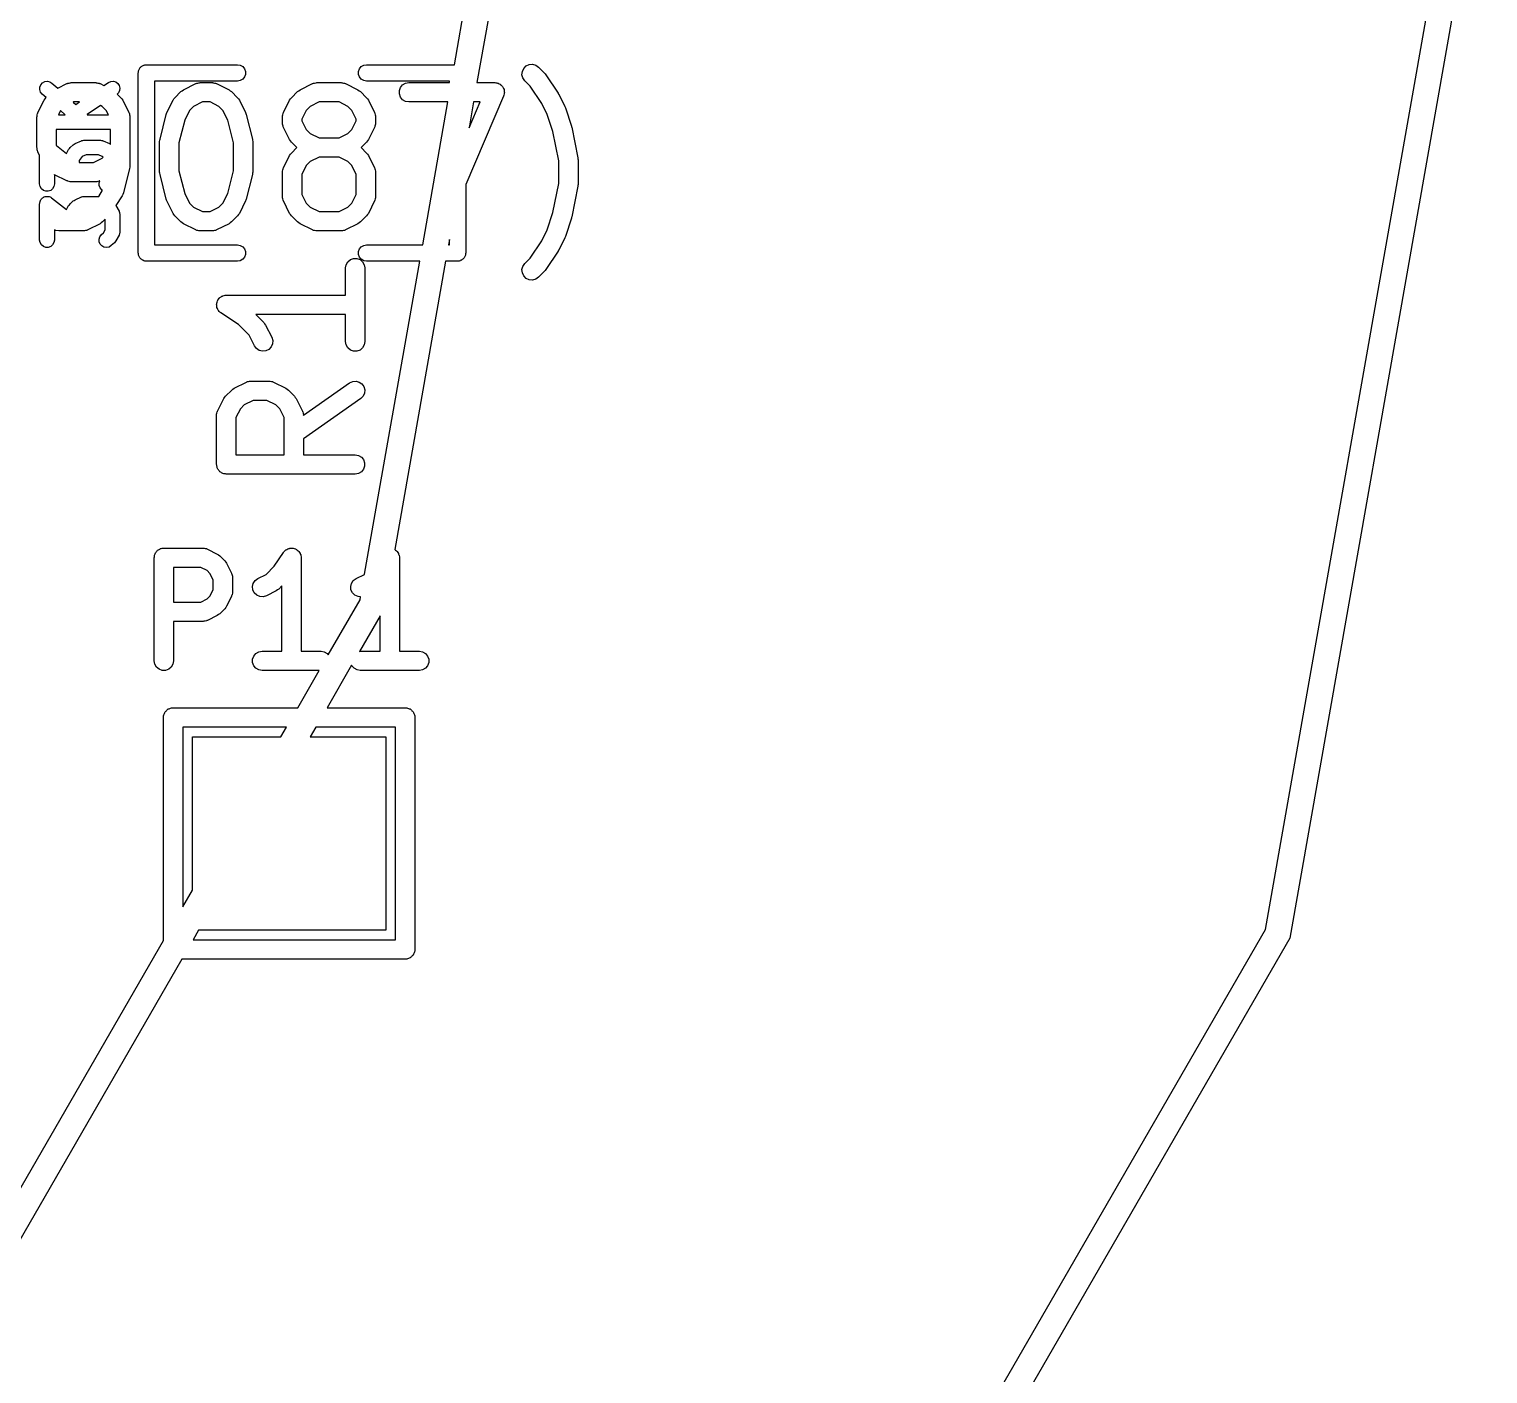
# Model space of a CAD drawing. Extents: x 173.7 to 229.3, y -126 to -74.1.
# Drawn here: x 214.98 to 226.3, y -112.39 to -101.96 of the extents above; entities that cross this region are included whole.
import ezdxf

# ---------------------------------------------------------------- set-up
doc = ezdxf.new("R2010")
doc.units = 0
doc.header["$MEASUREMENT"] = 0
doc.layers.add('BLACK', color=7, linetype='CONTINUOUS')

msp = doc.modelspace()

# ---------------------------------------------------------------- linework, layer by layer
at = {"layer": 'Black'}
for p, q in [((224.573, -108.944), (226.097, -100.3)), ((226.297, -100.3), (224.761, -109.012)), ((218.282, -102.238), (218.503, -100.986)), ((218.709, -100.949), (218.457, -102.377)), ((215.839, -102.27), (215.842, -102.265)), ((215.842, -102.265), (215.845, -102.261)), ((215.845, -102.261), (215.849, -102.257)), ((215.849, -102.257), (215.853, -102.253)), ((215.853, -102.253), (215.857, -102.25)), ((215.857, -102.25), (215.862, -102.247)), ((215.862, -102.247), (215.867, -102.245)), ((215.867, -102.245), (215.872, -102.242)), ((215.872, -102.242), (215.877, -102.241)), ((215.877, -102.241), (215.882, -102.239)), ((215.882, -102.239), (215.888, -102.239)), ((215.888, -102.239), (215.893, -102.238)), ((215.893, -102.238), (216.6, -102.238)), ((216.6, -102.238), (216.621, -102.242)), ((216.621, -102.242), (216.64, -102.253)), ((216.64, -102.253), (216.655, -102.27)), ((217.545, -102.27), (217.56, -102.253)), ((217.56, -102.253), (217.579, -102.242)), ((217.579, -102.242), (217.6, -102.238)), ((217.6, -102.238), (218.282, -102.238)), ((218.809, -102.29), (218.82, -102.267)), ((218.82, -102.267), (218.838, -102.248)), ((218.838, -102.248), (218.862, -102.237)), ((218.862, -102.237), (218.887, -102.235)), ((218.887, -102.235), (218.913, -102.242)), ((218.913, -102.242), (218.934, -102.256)), ((218.934, -102.256), (218.982, -102.304)), ((215.074, -102.393), (215.087, -102.378)), ((215.087, -102.378), (215.105, -102.369)), ((215.105, -102.369), (215.125, -102.366)), ((215.125, -102.366), (215.144, -102.37)), ((215.144, -102.37), (215.161, -102.381)), ((215.161, -102.381), (215.205, -102.421)), ((215.28, -102.384), (215.284, -102.382)), ((215.284, -102.382), (215.293, -102.38)), ((215.293, -102.38), (215.301, -102.378)), ((215.301, -102.378), (215.305, -102.378)), ((215.305, -102.378), (215.31, -102.377)), ((215.31, -102.377), (215.5, -102.377)), ((215.5, -102.377), (215.504, -102.378)), ((215.504, -102.378), (215.509, -102.378)), ((215.509, -102.378), (215.517, -102.38)), ((215.517, -102.38), (215.526, -102.382)), ((215.526, -102.382), (215.529, -102.384)), ((215.563, -102.4), (215.599, -102.376)), ((215.599, -102.376), (215.617, -102.368)), ((215.617, -102.368), (215.637, -102.366)), ((215.637, -102.366), (215.656, -102.372)), ((215.656, -102.372), (215.672, -102.383)), ((215.83, -102.301), (215.831, -102.296)), ((215.83, -103.698), (215.83, -102.301)), ((215.831, -102.29), (215.833, -102.285)), ((215.831, -102.296), (215.831, -102.29)), ((215.833, -102.285), (215.834, -102.28)), ((215.834, -102.28), (215.837, -102.275)), ((215.837, -102.275), (215.839, -102.27)), ((216.6, -102.365), (215.957, -102.365)), ((215.957, -102.365), (215.957, -103.635)), ((216.28, -102.384), (216.284, -102.382)), ((216.284, -102.382), (216.293, -102.38)), ((216.293, -102.38), (216.301, -102.378)), ((216.301, -102.378), (216.305, -102.378)), ((216.305, -102.378), (216.31, -102.377)), ((216.31, -102.377), (216.405, -102.377)), ((216.405, -102.377), (216.409, -102.378)), ((216.409, -102.378), (216.413, -102.378)), ((216.413, -102.378), (216.422, -102.38)), ((216.422, -102.38), (216.43, -102.382)), ((216.43, -102.382), (216.434, -102.384)), ((216.621, -102.361), (216.6, -102.365)), ((216.64, -102.35), (216.621, -102.361)), ((216.655, -102.333), (216.64, -102.35)), ((216.655, -102.27), (216.662, -102.29)), ((216.662, -102.313), (216.655, -102.333)), ((216.662, -102.29), (216.662, -102.313)), ((217.185, -102.384), (217.189, -102.382)), ((217.189, -102.382), (217.197, -102.38)), ((217.197, -102.38), (217.206, -102.378)), ((217.206, -102.378), (217.21, -102.378)), ((217.21, -102.378), (217.214, -102.377)), ((217.214, -102.377), (217.405, -102.377)), ((217.405, -102.377), (217.409, -102.378)), ((217.409, -102.378), (217.413, -102.378)), ((217.413, -102.378), (217.422, -102.38)), ((217.422, -102.38), (217.43, -102.382)), ((217.43, -102.382), (217.434, -102.384)), ((217.538, -102.29), (217.545, -102.27)), ((217.538, -102.313), (217.538, -102.29)), ((217.545, -102.333), (217.538, -102.313)), ((217.56, -102.35), (217.545, -102.333)), ((217.579, -102.361), (217.56, -102.35)), ((217.6, -102.365), (217.579, -102.361)), ((218.243, -102.365), (217.6, -102.365)), ((217.88, -102.395), (217.903, -102.382)), ((217.903, -102.382), (217.929, -102.377)), ((217.929, -102.377), (218.243, -102.377)), ((218.243, -102.377), (218.243, -102.365)), ((218.457, -102.377), (218.595, -102.377)), ((218.595, -102.377), (218.604, -102.379)), ((218.604, -102.379), (218.612, -102.379)), ((218.612, -102.379), (218.616, -102.381)), ((218.616, -102.381), (218.621, -102.382)), ((218.621, -102.382), (218.628, -102.386)), ((218.806, -102.316), (218.809, -102.29)), ((218.813, -102.341), (218.806, -102.316)), ((218.828, -102.363), (218.813, -102.341)), ((218.87, -102.405), (218.828, -102.363)), ((218.982, -102.304), (218.986, -102.31)), ((218.986, -102.31), (218.991, -102.316)), ((218.991, -102.316), (219.086, -102.458)), ((215.066, -102.431), (215.067, -102.411)), ((215.072, -102.45), (215.066, -102.431)), ((215.067, -102.411), (215.074, -102.393)), ((215.084, -102.466), (215.072, -102.45)), ((215.115, -102.493), (215.084, -102.466)), ((215.107, -102.504), (215.114, -102.495)), ((215.114, -102.495), (215.115, -102.493)), ((215.205, -102.421), (215.276, -102.385)), ((215.276, -102.385), (215.28, -102.384)), ((215.529, -102.384), (215.534, -102.385)), ((215.534, -102.385), (215.563, -102.4)), ((215.677, -102.457), (215.667, -102.466)), ((215.667, -102.466), (215.696, -102.495)), ((215.672, -102.383), (215.683, -102.4)), ((215.685, -102.439), (215.677, -102.457)), ((215.683, -102.4), (215.688, -102.419)), ((215.688, -102.419), (215.685, -102.439)), ((215.696, -102.495), (215.703, -102.504)), ((216.107, -102.504), (216.114, -102.495)), ((216.114, -102.495), (216.161, -102.447)), ((216.161, -102.447), (216.171, -102.44)), ((216.171, -102.44), (216.181, -102.433)), ((216.181, -102.433), (216.276, -102.385)), ((216.276, -102.385), (216.28, -102.384)), ((216.434, -102.384), (216.438, -102.385)), ((216.438, -102.385), (216.534, -102.433)), ((216.534, -102.433), (216.543, -102.44)), ((216.543, -102.44), (216.553, -102.447)), ((216.553, -102.447), (216.601, -102.495)), ((216.601, -102.495), (216.608, -102.504)), ((217.012, -102.504), (217.018, -102.495)), ((217.018, -102.495), (217.066, -102.447)), ((217.066, -102.447), (217.076, -102.44)), ((217.076, -102.44), (217.086, -102.433)), ((217.086, -102.433), (217.181, -102.385)), ((217.181, -102.385), (217.185, -102.384)), ((217.434, -102.384), (217.438, -102.385)), ((217.438, -102.385), (217.534, -102.433)), ((217.534, -102.433), (217.543, -102.44)), ((217.543, -102.44), (217.553, -102.447)), ((217.553, -102.447), (217.601, -102.495)), ((217.601, -102.495), (217.608, -102.504)), ((217.855, -102.439), (217.864, -102.415)), ((217.855, -102.465), (217.855, -102.439)), ((217.864, -102.49), (217.855, -102.465)), ((217.864, -102.415), (217.88, -102.395)), ((217.88, -102.51), (217.864, -102.49)), ((218.664, -102.482), (218.37, -103.168)), ((218.628, -102.386), (218.636, -102.39)), ((218.636, -102.39), (218.64, -102.393)), ((218.64, -102.393), (218.643, -102.395)), ((218.643, -102.395), (218.649, -102.402)), ((218.649, -102.402), (218.655, -102.407)), ((218.655, -102.407), (218.657, -102.411)), ((218.657, -102.411), (218.66, -102.415)), ((218.66, -102.415), (218.663, -102.423)), ((218.663, -102.423), (218.667, -102.431)), ((218.666, -102.474), (218.664, -102.482)), ((218.669, -102.465), (218.666, -102.474)), ((218.667, -102.431), (218.668, -102.435)), ((218.668, -102.435), (218.669, -102.439)), ((218.669, -102.439), (218.669, -102.448)), ((218.669, -102.448), (218.67, -102.457)), ((218.67, -102.457), (218.669, -102.461)), ((218.669, -102.461), (218.669, -102.465)), ((218.959, -102.538), (218.87, -102.405)), ((219.086, -102.458), (219.088, -102.463)), ((219.088, -102.463), (219.091, -102.466)), ((219.091, -102.466), (219.139, -102.562)), ((215.052, -102.609), (215.1, -102.514)), ((215.1, -102.514), (215.107, -102.504)), ((215.227, -102.594), (215.211, -102.627)), ((215.264, -102.627), (215.227, -102.594)), ((215.327, -102.527), (215.325, -102.528)), ((215.325, -102.528), (215.345, -102.547)), ((215.374, -102.527), (215.327, -102.527)), ((215.345, -102.547), (215.374, -102.527)), ((215.537, -102.555), (215.433, -102.625)), ((215.551, -102.562), (215.537, -102.555)), ((215.581, -102.592), (215.551, -102.562)), ((215.599, -102.627), (215.581, -102.592)), ((215.703, -102.504), (215.71, -102.514)), ((215.71, -102.514), (215.758, -102.609)), ((216.052, -102.609), (216.1, -102.514)), ((216.1, -102.514), (216.107, -102.504)), ((216.228, -102.592), (216.19, -102.669)), ((216.259, -102.562), (216.228, -102.592)), ((216.327, -102.527), (216.259, -102.562)), ((216.387, -102.527), (216.327, -102.527)), ((216.456, -102.562), (216.387, -102.527)), ((216.486, -102.592), (216.456, -102.562)), ((216.524, -102.669), (216.486, -102.592)), ((216.608, -102.504), (216.615, -102.514)), ((216.615, -102.514), (216.662, -102.609)), ((216.957, -102.609), (217.004, -102.514)), ((217.004, -102.514), (217.012, -102.504)), ((217.133, -102.592), (217.099, -102.661)), ((217.163, -102.562), (217.133, -102.592)), ((217.232, -102.527), (217.163, -102.562)), ((217.387, -102.527), (217.232, -102.527)), ((217.456, -102.562), (217.387, -102.527)), ((217.486, -102.592), (217.456, -102.562)), ((217.52, -102.661), (217.486, -102.592)), ((217.608, -102.504), (217.615, -102.514)), ((217.615, -102.514), (217.662, -102.609)), ((217.903, -102.523), (217.88, -102.51)), ((217.929, -102.527), (217.903, -102.523)), ((218.231, -102.527), (217.929, -102.527)), ((218.036, -103.635), (218.231, -102.527)), ((218.431, -102.527), (218.396, -102.728)), ((218.396, -102.728), (218.481, -102.527)), ((218.481, -102.527), (218.431, -102.527)), ((219.002, -102.624), (218.959, -102.538)), ((219.139, -102.562), (219.14, -102.567)), ((219.14, -102.567), (219.143, -102.572)), ((219.143, -102.572), (219.19, -102.714)), ((215.044, -102.643), (215.045, -102.639)), ((215.044, -102.881), (215.044, -102.643)), ((215.045, -102.634), (215.047, -102.626)), ((215.045, -102.639), (215.045, -102.634)), ((215.047, -102.626), (215.049, -102.617)), ((215.049, -102.617), (215.051, -102.613)), ((215.051, -102.613), (215.052, -102.609)), ((215.211, -102.627), (215.264, -102.627)), ((215.433, -102.625), (215.435, -102.627)), ((215.435, -102.627), (215.599, -102.627)), ((215.758, -102.609), (215.759, -102.613)), ((215.759, -102.613), (215.761, -102.617)), ((215.761, -102.617), (215.762, -102.626)), ((215.762, -102.626), (215.765, -102.634)), ((215.765, -102.634), (215.765, -102.639)), ((215.765, -102.639), (215.765, -102.643)), ((215.765, -102.643), (215.765, -103.024)), ((215.999, -102.815), (216.046, -102.625)), ((216.046, -102.625), (216.05, -102.617)), ((216.05, -102.617), (216.052, -102.609)), ((216.19, -102.669), (216.146, -102.843)), ((216.568, -102.843), (216.524, -102.669)), ((216.662, -102.609), (216.665, -102.617)), ((216.665, -102.617), (216.668, -102.625)), ((216.668, -102.625), (216.716, -102.815)), ((216.949, -102.634), (216.952, -102.626)), ((216.95, -102.639), (216.949, -102.634)), ((216.949, -102.643), (216.95, -102.639)), ((216.949, -102.69), (216.949, -102.643)), ((216.95, -102.695), (216.949, -102.69)), ((216.949, -102.699), (216.95, -102.695)), ((216.952, -102.707), (216.949, -102.699)), ((216.952, -102.626), (216.953, -102.617)), ((216.953, -102.716), (216.952, -102.707)), ((216.953, -102.617), (216.955, -102.613)), ((216.955, -102.72), (216.953, -102.716)), ((216.955, -102.613), (216.957, -102.609)), ((216.957, -102.724), (216.955, -102.72)), ((217.099, -102.661), (217.099, -102.673)), ((217.099, -102.673), (217.133, -102.741)), ((217.486, -102.741), (217.52, -102.673)), ((217.52, -102.673), (217.52, -102.661)), ((217.662, -102.609), (217.664, -102.613)), ((217.664, -102.72), (217.662, -102.724)), ((217.664, -102.613), (217.666, -102.617)), ((217.666, -102.716), (217.664, -102.72)), ((217.666, -102.617), (217.667, -102.626)), ((217.667, -102.707), (217.666, -102.716)), ((217.667, -102.626), (217.67, -102.634)), ((217.67, -102.699), (217.667, -102.707)), ((217.67, -102.634), (217.669, -102.639)), ((217.669, -102.639), (217.67, -102.643)), ((217.67, -102.69), (217.669, -102.695)), ((217.669, -102.695), (217.67, -102.699)), ((217.67, -102.643), (217.67, -102.69)), ((219.046, -102.757), (219.002, -102.624)), ((219.19, -102.714), (219.191, -102.719)), ((219.191, -102.719), (219.193, -102.723)), ((215.194, -102.741), (215.194, -102.863)), ((215.615, -102.741), (215.194, -102.741)), ((215.341, -102.85), (215.389, -102.828)), ((215.389, -102.828), (215.391, -102.828)), ((215.391, -102.828), (215.393, -102.827)), ((215.393, -102.827), (215.401, -102.825)), ((215.401, -102.825), (215.409, -102.823)), ((215.409, -102.823), (215.411, -102.823)), ((215.411, -102.823), (215.413, -102.823)), ((215.413, -102.823), (215.534, -102.823)), ((215.534, -102.823), (215.536, -102.823)), ((215.536, -102.823), (215.538, -102.823)), ((215.538, -102.823), (215.546, -102.825)), ((215.546, -102.825), (215.553, -102.827)), ((215.553, -102.827), (215.555, -102.828)), ((215.555, -102.828), (215.557, -102.828)), ((215.557, -102.828), (215.606, -102.85)), ((215.615, -102.856), (215.615, -102.741)), ((215.996, -102.833), (215.998, -102.824)), ((215.996, -103.071), (215.996, -102.833)), ((215.998, -102.824), (215.999, -102.815)), ((216.716, -102.815), (216.716, -102.824)), ((216.716, -102.824), (216.718, -102.833)), ((216.718, -102.833), (216.718, -103.071)), ((217.004, -102.819), (216.957, -102.724)), ((217.012, -102.829), (217.004, -102.819)), ((217.018, -102.839), (217.012, -102.829)), ((217.133, -102.741), (217.163, -102.772)), ((217.163, -102.772), (217.232, -102.806)), ((217.232, -102.806), (217.387, -102.806)), ((217.387, -102.806), (217.456, -102.772)), ((217.456, -102.772), (217.486, -102.741)), ((217.608, -102.829), (217.601, -102.839)), ((217.615, -102.819), (217.608, -102.829)), ((217.662, -102.724), (217.615, -102.819)), ((219.092, -102.984), (219.046, -102.757)), ((219.193, -102.723), (219.24, -102.961)), ((215.045, -102.885), (215.044, -102.881)), ((215.045, -102.89), (215.045, -102.885)), ((215.047, -102.898), (215.045, -102.89)), ((215.049, -102.907), (215.047, -102.898)), ((215.051, -102.91), (215.049, -102.907)), ((215.052, -102.914), (215.051, -102.91)), ((215.065, -102.941), (215.052, -102.914)), ((215.065, -103.163), (215.065, -102.941)), ((215.194, -102.863), (215.195, -102.864)), ((215.195, -102.864), (215.273, -102.926)), ((215.273, -102.926), (215.29, -102.896)), ((215.29, -102.896), (215.296, -102.889)), ((215.296, -102.889), (215.302, -102.881)), ((215.302, -102.881), (215.326, -102.86)), ((215.326, -102.86), (215.334, -102.855)), ((215.334, -102.855), (215.341, -102.85)), ((215.425, -102.937), (215.396, -102.95)), ((215.522, -102.937), (215.425, -102.937)), ((215.551, -102.95), (215.522, -102.937)), ((215.606, -102.85), (215.613, -102.855)), ((215.613, -102.855), (215.615, -102.856)), ((216.146, -102.843), (216.146, -103.062)), ((216.568, -103.062), (216.568, -102.843)), ((216.957, -103.038), (217.004, -102.943)), ((217.004, -102.943), (217.012, -102.933)), ((217.012, -102.933), (217.018, -102.923)), ((217.061, -102.881), (217.018, -102.839)), ((217.018, -102.923), (217.061, -102.881)), ((217.601, -102.839), (217.558, -102.881)), ((217.558, -102.881), (217.601, -102.923)), ((217.601, -102.923), (217.608, -102.933)), ((217.608, -102.933), (217.615, -102.943)), ((217.615, -102.943), (217.662, -103.038)), ((215.386, -102.96), (215.373, -102.982)), ((215.373, -102.982), (215.373, -102.996)), ((215.373, -102.996), (215.482, -102.996)), ((215.396, -102.95), (215.386, -102.96)), ((215.482, -102.996), (215.551, -102.962)), ((215.557, -102.956), (215.551, -102.95)), ((215.551, -102.962), (215.557, -102.956)), ((215.763, -103.042), (215.716, -103.232)), ((215.764, -103.033), (215.763, -103.042)), ((215.765, -103.024), (215.764, -103.033)), ((216.949, -103.063), (216.952, -103.054)), ((216.952, -103.054), (216.953, -103.046)), ((216.953, -103.046), (216.955, -103.042)), ((216.955, -103.042), (216.957, -103.038)), ((217.133, -103.021), (217.099, -103.089)), ((217.163, -102.99), (217.133, -103.021)), ((217.232, -102.956), (217.163, -102.99)), ((217.387, -102.956), (217.232, -102.956)), ((217.456, -102.99), (217.387, -102.956)), ((217.486, -103.021), (217.456, -102.99)), ((217.52, -103.089), (217.486, -103.021)), ((217.662, -103.038), (217.664, -103.042)), ((217.664, -103.042), (217.666, -103.046)), ((217.666, -103.046), (217.667, -103.054)), ((217.667, -103.054), (217.67, -103.063)), ((219.092, -103.159), (219.092, -102.984)), ((219.24, -102.961), (219.24, -102.969)), ((219.24, -102.969), (219.242, -102.976)), ((219.242, -102.976), (219.242, -103.167)), ((215.069, -103.183), (215.065, -103.163)), ((215.18, -103.163), (215.176, -103.183)), ((215.181, -103.091), (215.18, -103.09)), ((215.18, -103.09), (215.18, -103.163)), ((215.276, -103.139), (215.181, -103.091)), ((215.28, -103.14), (215.276, -103.139)), ((215.284, -103.142), (215.28, -103.14)), ((215.293, -103.143), (215.284, -103.142)), ((215.301, -103.146), (215.293, -103.143)), ((215.305, -103.146), (215.301, -103.146)), ((215.31, -103.146), (215.305, -103.146)), ((215.5, -103.146), (215.31, -103.146)), ((215.504, -103.146), (215.5, -103.146)), ((215.509, -103.146), (215.504, -103.146)), ((215.517, -103.143), (215.509, -103.146)), ((215.526, -103.142), (215.517, -103.143)), ((215.526, -103.155), (215.531, -103.139)), ((215.529, -103.14), (215.526, -103.142)), ((215.526, -103.175), (215.526, -103.155)), ((215.531, -103.139), (215.529, -103.14)), ((215.998, -103.08), (215.996, -103.071)), ((215.999, -103.09), (215.998, -103.08)), ((216.046, -103.28), (215.999, -103.09)), ((216.146, -103.062), (216.19, -103.236)), ((216.524, -103.236), (216.568, -103.062)), ((216.716, -103.09), (216.668, -103.28)), ((216.718, -103.071), (216.716, -103.08)), ((216.716, -103.08), (216.716, -103.09)), ((216.95, -103.067), (216.949, -103.063)), ((216.949, -103.071), (216.95, -103.067)), ((216.949, -103.262), (216.949, -103.071)), ((217.099, -103.089), (217.099, -103.244)), ((217.52, -103.244), (217.52, -103.089)), ((217.67, -103.063), (217.669, -103.067)), ((217.669, -103.067), (217.67, -103.071)), ((217.67, -103.071), (217.67, -103.262)), ((218.37, -103.168), (218.37, -103.698)), ((219.046, -103.385), (219.092, -103.159)), ((219.242, -103.167), (219.24, -103.174)), ((219.24, -103.174), (219.24, -103.181)), ((215.079, -103.2), (215.069, -103.183)), ((215.072, -103.289), (215.076, -103.284)), ((215.076, -103.284), (215.079, -103.279)), ((215.094, -103.213), (215.079, -103.2)), ((215.079, -103.279), (215.082, -103.276)), ((215.082, -103.276), (215.084, -103.273)), ((215.084, -103.273), (215.089, -103.27)), ((215.089, -103.27), (215.094, -103.266)), ((215.113, -103.22), (215.094, -103.213)), ((215.094, -103.266), (215.098, -103.265)), ((215.098, -103.265), (215.101, -103.263)), ((215.101, -103.263), (215.107, -103.261)), ((215.107, -103.261), (215.113, -103.259)), ((215.132, -103.22), (215.113, -103.22)), ((215.113, -103.259), (215.117, -103.259)), ((215.117, -103.259), (215.121, -103.259)), ((215.121, -103.259), (215.127, -103.259)), ((215.127, -103.259), (215.132, -103.259)), ((215.151, -103.213), (215.132, -103.22)), ((215.132, -103.259), (215.136, -103.261)), ((215.136, -103.261), (215.14, -103.261)), ((215.14, -103.261), (215.146, -103.264)), ((215.146, -103.264), (215.151, -103.266)), ((215.166, -103.2), (215.151, -103.213)), ((215.151, -103.266), (215.154, -103.269)), ((215.154, -103.269), (215.158, -103.271)), ((215.158, -103.271), (215.273, -103.362)), ((215.176, -103.183), (215.166, -103.2)), ((215.334, -103.29), (215.341, -103.285)), ((215.341, -103.285), (215.389, -103.264)), ((215.389, -103.264), (215.391, -103.263)), ((215.391, -103.263), (215.393, -103.262)), ((215.393, -103.262), (215.401, -103.261)), ((215.401, -103.261), (215.409, -103.259)), ((215.409, -103.259), (215.411, -103.259)), ((215.411, -103.259), (215.413, -103.259)), ((215.413, -103.259), (215.523, -103.259)), ((215.523, -103.259), (215.554, -103.212)), ((215.534, -103.194), (215.526, -103.175)), ((215.547, -103.208), (215.534, -103.194)), ((215.554, -103.212), (215.547, -103.208)), ((215.705, -103.256), (215.656, -103.33)), ((215.71, -103.244), (215.705, -103.256)), ((215.716, -103.232), (215.71, -103.244)), ((216.05, -103.288), (216.046, -103.28)), ((216.19, -103.236), (216.228, -103.313)), ((216.486, -103.313), (216.524, -103.236)), ((216.668, -103.28), (216.665, -103.288)), ((216.95, -103.266), (216.949, -103.262)), ((216.949, -103.27), (216.95, -103.266)), ((216.952, -103.279), (216.949, -103.27)), ((216.953, -103.288), (216.952, -103.279)), ((217.099, -103.244), (217.133, -103.313)), ((217.486, -103.313), (217.52, -103.244)), ((217.667, -103.279), (217.666, -103.288)), ((217.67, -103.27), (217.667, -103.279)), ((217.67, -103.262), (217.669, -103.266)), ((217.669, -103.266), (217.67, -103.27)), ((219.24, -103.181), (219.193, -103.419)), ((215.065, -103.316), (215.066, -103.312)), ((215.065, -103.599), (215.065, -103.316)), ((215.066, -103.308), (215.068, -103.302)), ((215.066, -103.312), (215.066, -103.308)), ((215.068, -103.302), (215.069, -103.296)), ((215.069, -103.296), (215.071, -103.293)), ((215.071, -103.293), (215.072, -103.289)), ((215.273, -103.362), (215.29, -103.331)), ((215.29, -103.331), (215.296, -103.324)), ((215.296, -103.324), (215.302, -103.317)), ((215.302, -103.317), (215.326, -103.295)), ((215.326, -103.295), (215.334, -103.29)), ((215.656, -103.33), (215.656, -103.331)), ((215.656, -103.331), (215.681, -103.375)), ((215.681, -103.375), (215.682, -103.379)), ((215.682, -103.379), (215.684, -103.383)), ((215.684, -103.383), (215.685, -103.389)), ((215.685, -103.389), (215.687, -103.394)), ((215.687, -103.394), (215.687, -103.398)), ((215.687, -103.398), (215.688, -103.403)), ((216.052, -103.295), (216.05, -103.288)), ((216.1, -103.391), (216.052, -103.295)), ((216.107, -103.4), (216.1, -103.391)), ((216.114, -103.41), (216.107, -103.4)), ((216.228, -103.313), (216.259, -103.343)), ((216.259, -103.343), (216.327, -103.377)), ((216.327, -103.377), (216.387, -103.377)), ((216.387, -103.377), (216.456, -103.343)), ((216.456, -103.343), (216.486, -103.313)), ((216.608, -103.4), (216.601, -103.41)), ((216.615, -103.391), (216.608, -103.4)), ((216.662, -103.295), (216.615, -103.391)), ((216.665, -103.288), (216.662, -103.295)), ((216.955, -103.291), (216.953, -103.288)), ((216.957, -103.295), (216.955, -103.291)), ((217.004, -103.391), (216.957, -103.295)), ((217.012, -103.4), (217.004, -103.391)), ((217.018, -103.41), (217.012, -103.4)), ((217.133, -103.313), (217.163, -103.343)), ((217.163, -103.343), (217.232, -103.377)), ((217.232, -103.377), (217.387, -103.377)), ((217.387, -103.377), (217.456, -103.343)), ((217.456, -103.343), (217.486, -103.313)), ((217.608, -103.4), (217.601, -103.41)), ((217.615, -103.391), (217.608, -103.4)), ((217.662, -103.295), (217.615, -103.391)), ((217.664, -103.291), (217.662, -103.295)), ((217.666, -103.288), (217.664, -103.291)), ((219.002, -103.519), (219.046, -103.385)), ((215.534, -103.472), (215.438, -103.519)), ((215.543, -103.465), (215.534, -103.472)), ((215.553, -103.458), (215.543, -103.465)), ((215.573, -103.437), (215.553, -103.458)), ((215.573, -103.519), (215.573, -103.437)), ((215.688, -103.403), (215.688, -103.533)), ((216.161, -103.458), (216.114, -103.41)), ((216.171, -103.465), (216.161, -103.458)), ((216.181, -103.472), (216.171, -103.465)), ((216.276, -103.519), (216.181, -103.472)), ((216.534, -103.472), (216.438, -103.519)), ((216.543, -103.465), (216.534, -103.472)), ((216.553, -103.458), (216.543, -103.465)), ((216.601, -103.41), (216.553, -103.458)), ((217.066, -103.458), (217.018, -103.41)), ((217.076, -103.465), (217.066, -103.458)), ((217.086, -103.472), (217.076, -103.465)), ((217.181, -103.519), (217.086, -103.472)), ((217.534, -103.472), (217.438, -103.519)), ((217.543, -103.465), (217.534, -103.472)), ((217.553, -103.458), (217.543, -103.465)), ((217.601, -103.41), (217.553, -103.458)), ((219.19, -103.428), (219.143, -103.571)), ((219.191, -103.424), (219.19, -103.428)), ((219.193, -103.419), (219.191, -103.424)), ((215.069, -103.618), (215.065, -103.599)), ((215.079, -103.635), (215.069, -103.618)), ((215.176, -103.618), (215.166, -103.635)), ((215.18, -103.599), (215.176, -103.618)), ((215.189, -103.523), (215.18, -103.518)), ((215.18, -103.518), (215.18, -103.599)), ((215.214, -103.527), (215.189, -103.523)), ((215.405, -103.527), (215.214, -103.527)), ((215.409, -103.527), (215.405, -103.527)), ((215.413, -103.527), (215.409, -103.527)), ((215.422, -103.524), (215.413, -103.527)), ((215.43, -103.523), (215.422, -103.524)), ((215.434, -103.521), (215.43, -103.523)), ((215.438, -103.519), (215.434, -103.521)), ((215.526, -103.591), (215.532, -103.572)), ((215.526, -103.611), (215.526, -103.591)), ((215.534, -103.629), (215.526, -103.611)), ((215.532, -103.572), (215.544, -103.556)), ((215.544, -103.556), (215.561, -103.541)), ((215.561, -103.541), (215.573, -103.519)), ((215.645, -103.619), (215.62, -103.641)), ((215.65, -103.612), (215.645, -103.619)), ((215.656, -103.605), (215.65, -103.612)), ((215.681, -103.561), (215.656, -103.605)), ((215.682, -103.557), (215.681, -103.561)), ((215.684, -103.553), (215.682, -103.557)), ((215.685, -103.548), (215.684, -103.553)), ((215.687, -103.542), (215.685, -103.548)), ((215.688, -103.533), (215.687, -103.538)), ((215.687, -103.538), (215.687, -103.542)), ((216.28, -103.521), (216.276, -103.519)), ((216.284, -103.523), (216.28, -103.521)), ((216.293, -103.524), (216.284, -103.523)), ((216.301, -103.527), (216.293, -103.524)), ((216.305, -103.527), (216.301, -103.527)), ((216.31, -103.527), (216.305, -103.527)), ((216.405, -103.527), (216.31, -103.527)), ((216.409, -103.527), (216.405, -103.527)), ((216.413, -103.527), (216.409, -103.527)), ((216.422, -103.524), (216.413, -103.527)), ((216.43, -103.523), (216.422, -103.524)), ((216.434, -103.521), (216.43, -103.523)), ((216.438, -103.519), (216.434, -103.521)), ((217.185, -103.521), (217.181, -103.519)), ((217.189, -103.523), (217.185, -103.521)), ((217.197, -103.524), (217.189, -103.523)), ((217.206, -103.527), (217.197, -103.524)), ((217.21, -103.527), (217.206, -103.527)), ((217.214, -103.527), (217.21, -103.527)), ((217.405, -103.527), (217.214, -103.527)), ((217.409, -103.527), (217.405, -103.527)), ((217.413, -103.527), (217.409, -103.527)), ((217.422, -103.524), (217.413, -103.527)), ((217.43, -103.523), (217.422, -103.524)), ((217.434, -103.521), (217.43, -103.523)), ((217.438, -103.519), (217.434, -103.521)), ((218.243, -103.594), (218.236, -103.635)), ((218.243, -103.635), (218.243, -103.594)), ((218.87, -103.738), (218.959, -103.605)), ((218.959, -103.605), (219.002, -103.519)), ((219.139, -103.581), (219.091, -103.676)), ((219.14, -103.576), (219.139, -103.581)), ((219.143, -103.571), (219.14, -103.576)), ((215.094, -103.648), (215.079, -103.635)), ((215.113, -103.655), (215.094, -103.648)), ((215.132, -103.655), (215.113, -103.655)), ((215.151, -103.648), (215.132, -103.655)), ((215.166, -103.635), (215.151, -103.648)), ((215.547, -103.644), (215.534, -103.629)), ((215.564, -103.653), (215.547, -103.644)), ((215.584, -103.656), (215.564, -103.653)), ((215.604, -103.652), (215.584, -103.656)), ((215.62, -103.641), (215.604, -103.652)), ((215.831, -103.704), (215.83, -103.698)), ((215.831, -103.71), (215.831, -103.704)), ((215.833, -103.715), (215.831, -103.71)), ((215.834, -103.72), (215.833, -103.715)), ((215.837, -103.725), (215.834, -103.72)), ((215.839, -103.73), (215.837, -103.725)), ((215.842, -103.735), (215.839, -103.73)), ((215.845, -103.739), (215.842, -103.735)), ((215.849, -103.743), (215.845, -103.739)), ((215.957, -103.635), (216.6, -103.635)), ((216.6, -103.635), (216.621, -103.639)), ((216.621, -103.639), (216.64, -103.65)), ((216.64, -103.65), (216.655, -103.667)), ((216.655, -103.73), (216.64, -103.747)), ((216.655, -103.667), (216.662, -103.687)), ((216.662, -103.71), (216.655, -103.73)), ((216.662, -103.687), (216.662, -103.71)), ((217.475, -103.749), (217.499, -103.74)), ((217.499, -103.74), (217.525, -103.74)), ((217.525, -103.74), (217.55, -103.749)), ((217.538, -103.687), (217.545, -103.667)), ((217.538, -103.71), (217.538, -103.687)), ((217.545, -103.73), (217.538, -103.71)), ((217.545, -103.667), (217.56, -103.65)), ((217.56, -103.747), (217.545, -103.73)), ((217.56, -103.65), (217.579, -103.639)), ((217.579, -103.639), (217.6, -103.635)), ((217.6, -103.635), (218.036, -103.635)), ((218.236, -103.635), (218.243, -103.635)), ((218.355, -103.739), (218.351, -103.743)), ((218.358, -103.735), (218.355, -103.739)), ((218.361, -103.73), (218.358, -103.735)), ((218.363, -103.725), (218.361, -103.73)), ((218.366, -103.72), (218.363, -103.725)), ((218.367, -103.715), (218.366, -103.72)), ((218.369, -103.71), (218.367, -103.715)), ((218.37, -103.698), (218.369, -103.704)), ((218.369, -103.704), (218.369, -103.71)), ((218.828, -103.78), (218.87, -103.738)), ((219.086, -103.684), (218.991, -103.827)), ((219.088, -103.68), (219.086, -103.684)), ((219.091, -103.676), (219.088, -103.68)), ((215.853, -103.747), (215.849, -103.743)), ((215.857, -103.75), (215.853, -103.747)), ((215.862, -103.753), (215.857, -103.75)), ((215.867, -103.755), (215.862, -103.753)), ((215.872, -103.758), (215.867, -103.755)), ((215.877, -103.759), (215.872, -103.758)), ((215.882, -103.761), (215.877, -103.759)), ((215.888, -103.761), (215.882, -103.761)), ((215.893, -103.762), (215.888, -103.761)), ((216.6, -103.762), (215.893, -103.762)), ((216.621, -103.758), (216.6, -103.762)), ((216.64, -103.747), (216.621, -103.758)), ((217.437, -103.814), (217.442, -103.789)), ((217.437, -104.025), (217.437, -103.814)), ((217.442, -103.789), (217.455, -103.766)), ((217.455, -103.766), (217.475, -103.749)), ((217.55, -103.749), (217.57, -103.766)), ((217.579, -103.758), (217.56, -103.747)), ((217.57, -103.766), (217.583, -103.789)), ((217.6, -103.762), (217.579, -103.758)), ((217.583, -103.789), (217.587, -103.814)), ((217.585, -106.19), (218.013, -103.762)), ((217.587, -103.814), (217.587, -104.386)), ((218.013, -103.762), (217.6, -103.762)), ((218.213, -103.762), (217.819, -105.998)), ((218.306, -103.762), (218.213, -103.762)), ((218.312, -103.761), (218.306, -103.762)), ((218.318, -103.761), (218.312, -103.761)), ((218.323, -103.759), (218.318, -103.761)), ((218.328, -103.758), (218.323, -103.759)), ((218.333, -103.755), (218.328, -103.758)), ((218.338, -103.753), (218.333, -103.755)), ((218.343, -103.75), (218.338, -103.753)), ((218.347, -103.747), (218.343, -103.75)), ((218.351, -103.743), (218.347, -103.747)), ((218.806, -103.827), (218.813, -103.802)), ((218.809, -103.853), (218.806, -103.827)), ((218.82, -103.876), (218.809, -103.853)), ((218.813, -103.802), (218.828, -103.78)), ((218.982, -103.839), (218.934, -103.886)), ((218.986, -103.833), (218.982, -103.839)), ((218.991, -103.827), (218.986, -103.833)), ((218.838, -103.895), (218.82, -103.876)), ((218.862, -103.906), (218.838, -103.895)), ((218.887, -103.908), (218.862, -103.906)), ((218.913, -103.901), (218.887, -103.908)), ((218.934, -103.886), (218.913, -103.901)), ((216.439, -104.087), (216.442, -104.079)), ((216.442, -104.079), (216.444, -104.07)), ((216.444, -104.07), (216.446, -104.066)), ((216.446, -104.066), (216.447, -104.062)), ((216.447, -104.062), (216.453, -104.056)), ((216.453, -104.056), (216.458, -104.048)), ((216.458, -104.048), (216.462, -104.046)), ((216.462, -104.046), (216.464, -104.043)), ((216.464, -104.043), (216.472, -104.038)), ((216.472, -104.038), (216.479, -104.033)), ((216.479, -104.033), (216.483, -104.032)), ((216.483, -104.032), (216.487, -104.03)), ((216.487, -104.03), (216.496, -104.028)), ((216.496, -104.028), (216.504, -104.025)), ((216.504, -104.025), (216.508, -104.026)), ((216.508, -104.026), (216.512, -104.025)), ((216.512, -104.025), (217.437, -104.025)), ((216.438, -104.095), (216.439, -104.091)), ((216.439, -104.104), (216.438, -104.095)), ((216.439, -104.091), (216.439, -104.087)), ((216.439, -104.113), (216.439, -104.104)), ((216.44, -104.117), (216.439, -104.113)), ((216.44, -104.121), (216.44, -104.117)), ((216.444, -104.129), (216.44, -104.121)), ((216.447, -104.137), (216.444, -104.129)), ((216.45, -104.141), (216.447, -104.137)), ((216.452, -104.144), (216.45, -104.141)), ((216.458, -104.151), (216.452, -104.144)), ((216.464, -104.157), (216.458, -104.151)), ((216.468, -104.16), (216.464, -104.157)), ((216.471, -104.162), (216.468, -104.16)), ((216.607, -104.254), (216.471, -104.162)), ((217.437, -104.175), (216.741, -104.175)), ((216.741, -104.175), (216.804, -104.237)), ((217.437, -104.386), (217.437, -104.175)), ((216.689, -104.335), (216.607, -104.254)), ((216.804, -104.237), (216.81, -104.247)), ((216.81, -104.247), (216.818, -104.257)), ((216.818, -104.257), (216.865, -104.352)), ((216.731, -104.419), (216.689, -104.335)), ((216.871, -104.403), (216.861, -104.427)), ((216.865, -104.352), (216.873, -104.377)), ((216.873, -104.377), (216.871, -104.403)), ((217.442, -104.411), (217.437, -104.386)), ((217.455, -104.434), (217.442, -104.411)), ((217.583, -104.411), (217.57, -104.434)), ((217.587, -104.386), (217.583, -104.411)), ((216.747, -104.44), (216.731, -104.419)), ((216.768, -104.455), (216.747, -104.44)), ((216.794, -104.461), (216.768, -104.455)), ((216.819, -104.458), (216.794, -104.461)), ((216.843, -104.446), (216.819, -104.458)), ((216.861, -104.427), (216.843, -104.446)), ((217.475, -104.451), (217.455, -104.434)), ((217.499, -104.46), (217.475, -104.451)), ((217.525, -104.46), (217.499, -104.46)), ((217.55, -104.451), (217.525, -104.46)), ((217.57, -104.434), (217.55, -104.451)), ((216.555, -104.761), (216.564, -104.754)), ((216.564, -104.754), (216.574, -104.747)), ((216.574, -104.747), (216.669, -104.7)), ((216.669, -104.7), (216.673, -104.698)), ((216.673, -104.698), (216.677, -104.696)), ((216.677, -104.696), (216.686, -104.695)), ((216.686, -104.695), (216.694, -104.692)), ((216.694, -104.692), (216.699, -104.692)), ((216.699, -104.692), (216.703, -104.692)), ((216.703, -104.692), (216.846, -104.692)), ((216.846, -104.692), (216.85, -104.692)), ((216.85, -104.692), (216.854, -104.692)), ((216.854, -104.692), (216.863, -104.695)), ((216.863, -104.695), (216.871, -104.696)), ((216.871, -104.696), (216.875, -104.698)), ((216.875, -104.698), (216.879, -104.7)), ((216.879, -104.7), (216.974, -104.747)), ((216.974, -104.747), (216.984, -104.754)), ((216.984, -104.754), (216.994, -104.761)), ((217.111, -104.956), (217.469, -104.705)), ((217.469, -104.705), (217.493, -104.694)), ((217.493, -104.694), (217.519, -104.692)), ((217.519, -104.692), (217.544, -104.699)), ((217.544, -104.699), (217.565, -104.714)), ((217.565, -104.714), (217.58, -104.735)), ((217.58, -104.735), (217.587, -104.76)), ((216.445, -104.924), (216.493, -104.828)), ((216.493, -104.828), (216.5, -104.819)), ((216.5, -104.819), (216.507, -104.809)), ((216.507, -104.809), (216.555, -104.761)), ((216.721, -104.842), (216.652, -104.876)), ((216.828, -104.842), (216.721, -104.842)), ((216.897, -104.876), (216.828, -104.842)), ((216.994, -104.761), (217.042, -104.809)), ((217.042, -104.809), (217.048, -104.819)), ((217.048, -104.819), (217.056, -104.828)), ((217.056, -104.828), (217.103, -104.924)), ((217.555, -104.828), (217.111, -105.139)), ((217.574, -104.81), (217.555, -104.828)), ((217.585, -104.786), (217.574, -104.81)), ((217.587, -104.76), (217.585, -104.786)), ((216.437, -104.957), (216.438, -104.953)), ((216.437, -105.338), (216.437, -104.957)), ((216.438, -104.949), (216.44, -104.94)), ((216.438, -104.953), (216.438, -104.949)), ((216.44, -104.94), (216.442, -104.931)), ((216.442, -104.931), (216.444, -104.928)), ((216.444, -104.928), (216.445, -104.924)), ((216.622, -104.906), (216.587, -104.975)), ((216.587, -104.975), (216.587, -105.263)), ((216.652, -104.876), (216.622, -104.906)), ((216.927, -104.906), (216.897, -104.876)), ((216.961, -104.975), (216.927, -104.906)), ((216.961, -105.263), (216.961, -104.975)), ((217.103, -104.924), (217.105, -104.928)), ((217.105, -104.928), (217.107, -104.931)), ((217.107, -104.931), (217.108, -104.94)), ((217.108, -104.94), (217.111, -104.949)), ((217.111, -104.949), (217.11, -104.953)), ((217.11, -104.953), (217.111, -104.956)), ((217.111, -105.139), (217.111, -105.263)), ((216.587, -105.263), (216.961, -105.263)), ((217.111, -105.263), (217.512, -105.263)), ((217.512, -105.263), (217.538, -105.268)), ((217.538, -105.268), (217.561, -105.281)), ((217.561, -105.281), (217.577, -105.301)), ((217.577, -105.301), (217.586, -105.325)), ((216.439, -105.345), (216.437, -105.338)), ((216.439, -105.351), (216.439, -105.345)), ((216.441, -105.357), (216.439, -105.351)), ((216.442, -105.364), (216.441, -105.357)), ((216.445, -105.369), (216.442, -105.364)), ((216.447, -105.376), (216.445, -105.369)), ((216.452, -105.381), (216.447, -105.376)), ((216.455, -105.386), (216.452, -105.381)), ((216.46, -105.391), (216.455, -105.386)), ((216.464, -105.396), (216.46, -105.391)), ((216.47, -105.399), (216.464, -105.396)), ((216.475, -105.403), (216.47, -105.399)), ((216.481, -105.405), (216.475, -105.403)), ((216.487, -105.409), (216.481, -105.405)), ((216.493, -105.41), (216.487, -105.409)), ((216.499, -105.412), (216.493, -105.41)), ((216.506, -105.412), (216.499, -105.412)), ((216.512, -105.413), (216.506, -105.412)), ((217.512, -105.413), (216.512, -105.413)), ((217.538, -105.409), (217.512, -105.413)), ((217.561, -105.396), (217.538, -105.409)), ((217.577, -105.376), (217.561, -105.396)), ((217.586, -105.351), (217.577, -105.376)), ((217.586, -105.325), (217.586, -105.351)), ((215.98, -106.004), (215.986, -106.001)), ((215.986, -106.001), (215.991, -105.997)), ((215.991, -105.997), (215.997, -105.995)), ((215.997, -105.995), (216.003, -105.991)), ((216.003, -105.991), (216.009, -105.99)), ((216.009, -105.99), (216.016, -105.988)), ((216.016, -105.988), (216.022, -105.988)), ((216.022, -105.988), (216.029, -105.987)), ((216.029, -105.987), (216.333, -105.987)), ((216.333, -105.987), (216.338, -105.988)), ((216.338, -105.988), (216.342, -105.987)), ((216.342, -105.987), (216.35, -105.99)), ((216.35, -105.99), (216.359, -105.991)), ((216.359, -105.991), (216.363, -105.994)), ((216.363, -105.994), (216.367, -105.995)), ((216.367, -105.995), (216.443, -106.033)), ((216.968, -106.008), (216.975, -106.001)), ((216.975, -106.001), (216.978, -106)), ((216.978, -106), (216.982, -105.997)), ((216.982, -105.997), (216.99, -105.994)), ((216.99, -105.994), (216.998, -105.99)), ((216.998, -105.99), (217.002, -105.989)), ((217.002, -105.989), (217.006, -105.988)), ((217.006, -105.988), (217.015, -105.988)), ((217.015, -105.988), (217.024, -105.987)), ((217.024, -105.987), (217.028, -105.988)), ((217.028, -105.988), (217.032, -105.988)), ((217.032, -105.988), (217.04, -105.991)), ((217.04, -105.991), (217.049, -105.993)), ((217.049, -105.993), (217.053, -105.996)), ((217.053, -105.996), (217.057, -105.997)), ((217.057, -105.997), (217.063, -106.003)), ((217.819, -105.998), (217.825, -106.003)), ((215.954, -106.062), (215.955, -106.055)), ((215.954, -106.862), (215.954, -106.062)), ((215.955, -106.049), (215.957, -106.043)), ((215.955, -106.055), (215.955, -106.049)), ((215.957, -106.043), (215.958, -106.036)), ((215.958, -106.036), (215.961, -106.031)), ((215.961, -106.031), (215.964, -106.024)), ((215.964, -106.024), (215.968, -106.019)), ((215.968, -106.019), (215.971, -106.014)), ((215.971, -106.014), (215.976, -106.009)), ((215.976, -106.009), (215.98, -106.004)), ((216.443, -106.033), (216.453, -106.04)), ((216.453, -106.04), (216.463, -106.047)), ((216.463, -106.047), (216.501, -106.085)), ((216.501, -106.085), (216.508, -106.095)), ((216.508, -106.095), (216.515, -106.105)), ((216.515, -106.105), (216.553, -106.181)), ((216.885, -106.128), (216.957, -106.02)), ((216.957, -106.02), (216.96, -106.017)), ((216.96, -106.017), (216.962, -106.014)), ((216.962, -106.014), (216.968, -106.008)), ((217.063, -106.003), (217.071, -106.008)), ((217.071, -106.008), (217.073, -106.011)), ((217.073, -106.011), (217.076, -106.014)), ((217.076, -106.014), (217.081, -106.021)), ((217.081, -106.021), (217.086, -106.029)), ((217.086, -106.029), (217.087, -106.033)), ((217.087, -106.033), (217.09, -106.036)), ((217.09, -106.036), (217.091, -106.045)), ((217.091, -106.045), (217.094, -106.054)), ((217.094, -106.054), (217.093, -106.058)), ((217.093, -106.058), (217.094, -106.062)), ((217.094, -106.062), (217.094, -106.787)), ((217.825, -106.003), (217.833, -106.008)), ((217.833, -106.008), (217.835, -106.011)), ((217.835, -106.011), (217.838, -106.014)), ((217.838, -106.014), (217.843, -106.021)), ((217.843, -106.021), (217.848, -106.029)), ((217.848, -106.029), (217.849, -106.033)), ((217.849, -106.033), (217.851, -106.036)), ((217.851, -106.036), (217.853, -106.045)), ((217.853, -106.045), (217.855, -106.054)), ((217.855, -106.054), (217.855, -106.058)), ((217.855, -106.058), (217.856, -106.062)), ((217.856, -106.062), (217.856, -106.787)), ((216.104, -106.137), (216.104, -106.406)), ((216.316, -106.137), (216.104, -106.137)), ((216.365, -106.162), (216.316, -106.137)), ((216.386, -106.183), (216.365, -106.162)), ((216.411, -106.232), (216.386, -106.183)), ((216.553, -106.181), (216.554, -106.185)), ((216.554, -106.185), (216.556, -106.189)), ((216.556, -106.189), (216.558, -106.197)), ((216.558, -106.197), (216.56, -106.206)), ((216.56, -106.206), (216.56, -106.21)), ((216.56, -106.21), (216.561, -106.214)), ((216.561, -106.214), (216.561, -106.329)), ((216.736, -106.239), (216.757, -106.223)), ((216.757, -106.223), (216.822, -106.191)), ((216.822, -106.191), (216.885, -106.128)), ((217.498, -106.239), (217.519, -106.223)), ((217.519, -106.223), (217.584, -106.191)), ((217.584, -106.191), (217.585, -106.19)), ((216.386, -106.36), (216.411, -106.311)), ((216.411, -106.311), (216.411, -106.232)), ((216.56, -106.337), (216.558, -106.346)), ((216.561, -106.329), (216.56, -106.333)), ((216.56, -106.333), (216.56, -106.337)), ((216.716, -106.286), (216.722, -106.261)), ((216.719, -106.312), (216.716, -106.286)), ((216.73, -106.335), (216.719, -106.312)), ((216.722, -106.261), (216.736, -106.239)), ((216.749, -106.353), (216.73, -106.335)), ((216.9, -106.319), (216.824, -106.358)), ((216.91, -106.312), (216.9, -106.319)), ((216.92, -106.305), (216.91, -106.312)), ((216.944, -106.281), (216.92, -106.305)), ((216.944, -106.787), (216.944, -106.281)), ((217.478, -106.286), (217.484, -106.261)), ((217.48, -106.312), (217.478, -106.286)), ((217.492, -106.335), (217.48, -106.312)), ((217.484, -106.261), (217.498, -106.239)), ((217.511, -106.353), (217.492, -106.335)), ((216.104, -106.406), (216.316, -106.406)), ((216.316, -106.406), (216.365, -106.381)), ((216.365, -106.381), (216.386, -106.36)), ((216.508, -106.448), (216.501, -106.458)), ((216.515, -106.438), (216.508, -106.448)), ((216.553, -106.362), (216.515, -106.438)), ((216.554, -106.358), (216.553, -106.362)), ((216.556, -106.354), (216.554, -106.358)), ((216.558, -106.346), (216.556, -106.354)), ((216.773, -106.363), (216.749, -106.353)), ((216.799, -106.365), (216.773, -106.363)), ((216.824, -106.358), (216.799, -106.365)), ((217.304, -106.814), (217.55, -106.388)), ((217.535, -106.363), (217.511, -106.353)), ((217.554, -106.365), (217.535, -106.363)), ((217.55, -106.388), (217.554, -106.365)), ((216.333, -106.556), (216.104, -106.556)), ((216.104, -106.556), (216.104, -106.862)), ((216.338, -106.555), (216.333, -106.556)), ((216.342, -106.555), (216.338, -106.555)), ((216.35, -106.553), (216.342, -106.555)), ((216.359, -106.551), (216.35, -106.553)), ((216.363, -106.549), (216.359, -106.551)), ((216.367, -106.548), (216.363, -106.549)), ((216.443, -106.51), (216.367, -106.548)), ((216.453, -106.503), (216.443, -106.51)), ((216.463, -106.496), (216.453, -106.503)), ((216.501, -106.458), (216.463, -106.496)), ((217.706, -106.512), (217.547, -106.788)), ((217.706, -106.787), (217.706, -106.512)), ((216.742, -106.804), (216.765, -106.791)), ((216.765, -106.791), (216.79, -106.787)), ((216.79, -106.787), (216.944, -106.787)), ((217.094, -106.787), (217.248, -106.787)), ((217.248, -106.787), (217.273, -106.791)), ((217.273, -106.791), (217.296, -106.804)), ((217.547, -106.788), (217.552, -106.787)), ((217.552, -106.787), (217.706, -106.787)), ((217.856, -106.787), (218.01, -106.787)), ((218.01, -106.787), (218.035, -106.791)), ((218.035, -106.791), (218.058, -106.804)), ((215.958, -106.888), (215.954, -106.862)), ((215.971, -106.91), (215.958, -106.888)), ((216.099, -106.888), (216.086, -106.91)), ((216.104, -106.862), (216.099, -106.888)), ((216.717, -106.849), (216.726, -106.824)), ((216.717, -106.875), (216.717, -106.849)), ((216.726, -106.899), (216.717, -106.875)), ((216.726, -106.824), (216.742, -106.804)), ((216.742, -106.919), (216.726, -106.899)), ((217.485, -106.894), (217.294, -107.225)), ((217.296, -106.804), (217.304, -106.814)), ((217.487, -106.899), (217.485, -106.894)), ((217.504, -106.919), (217.487, -106.899)), ((218.058, -106.804), (218.074, -106.824)), ((218.074, -106.899), (218.058, -106.919)), ((218.074, -106.824), (218.083, -106.849)), ((218.083, -106.875), (218.074, -106.899)), ((218.083, -106.849), (218.083, -106.875)), ((215.991, -106.927), (215.971, -106.91)), ((216.016, -106.936), (215.991, -106.927)), ((216.042, -106.936), (216.016, -106.936)), ((216.066, -106.927), (216.042, -106.936)), ((216.086, -106.91), (216.066, -106.927)), ((216.765, -106.932), (216.742, -106.919)), ((216.79, -106.937), (216.765, -106.932)), ((217.233, -106.937), (216.79, -106.937)), ((217.067, -107.225), (217.233, -106.937)), ((217.527, -106.932), (217.504, -106.919)), ((217.552, -106.937), (217.527, -106.932)), ((218.01, -106.937), (217.552, -106.937)), ((218.035, -106.932), (218.01, -106.937)), ((218.058, -106.919), (218.035, -106.932)), ((216.048, -107.248), (216.052, -107.243)), ((216.052, -107.243), (216.057, -107.239)), ((216.057, -107.239), (216.062, -107.235)), ((216.062, -107.235), (216.069, -107.233)), ((216.069, -107.233), (216.074, -107.23)), ((216.074, -107.23), (216.081, -107.228)), ((216.081, -107.228), (216.087, -107.226)), ((216.087, -107.226), (216.094, -107.226)), ((216.094, -107.226), (216.1, -107.225)), ((216.1, -107.225), (217.067, -107.225)), ((217.294, -107.225), (217.9, -107.225)), ((217.9, -107.225), (217.906, -107.226)), ((217.906, -107.226), (217.913, -107.226)), ((217.913, -107.226), (217.919, -107.228)), ((217.919, -107.228), (217.926, -107.23)), ((217.926, -107.23), (217.931, -107.233)), ((217.931, -107.233), (217.938, -107.235)), ((217.938, -107.235), (217.943, -107.239)), ((217.943, -107.239), (217.948, -107.243)), ((217.948, -107.243), (217.952, -107.248)), ((216.025, -107.3), (216.026, -107.294)), ((216.025, -109.03), (216.025, -107.3)), ((216.026, -107.287), (216.028, -107.281)), ((216.026, -107.294), (216.026, -107.287)), ((216.028, -107.281), (216.03, -107.274)), ((216.03, -107.274), (216.033, -107.269)), ((216.033, -107.269), (216.035, -107.262)), ((216.035, -107.262), (216.039, -107.257)), ((216.039, -107.257), (216.043, -107.252)), ((216.043, -107.252), (216.048, -107.248)), ((217.952, -107.248), (217.957, -107.252)), ((217.957, -107.252), (217.961, -107.257)), ((217.961, -107.257), (217.965, -107.262)), ((217.965, -107.262), (217.967, -107.269)), ((217.967, -107.269), (217.97, -107.274)), ((217.97, -107.274), (217.972, -107.281)), ((217.972, -107.281), (217.974, -107.287)), ((217.974, -107.287), (217.974, -107.294)), ((217.974, -107.294), (217.975, -107.3)), ((217.975, -107.3), (217.975, -109.1)), ((216.175, -107.375), (216.175, -108.77)), ((216.98, -107.375), (216.175, -107.375)), ((216.25, -108.64), (216.25, -107.45)), ((216.25, -107.45), (216.937, -107.45)), ((216.937, -107.45), (216.98, -107.375)), ((217.208, -107.375), (217.164, -107.45)), ((217.164, -107.45), (217.75, -107.45)), ((217.825, -107.375), (217.208, -107.375)), ((217.75, -107.45), (217.75, -108.95)), ((217.825, -109.025), (217.825, -107.375)), ((216.175, -108.77), (216.25, -108.64)), ((220.032, -116.809), (224.573, -108.944)), ((214.307, -112.005), (216.025, -109.03)), ((216.298, -108.95), (216.255, -109.025)), ((216.255, -109.025), (217.825, -109.025)), ((217.75, -108.95), (216.298, -108.95)), ((224.761, -109.012), (220.185, -116.937)), ((217.926, -109.17), (217.919, -109.172)), ((217.931, -109.167), (217.926, -109.17)), ((217.938, -109.165), (217.931, -109.167)), ((217.943, -109.161), (217.938, -109.165)), ((217.948, -109.157), (217.943, -109.161)), ((217.952, -109.152), (217.948, -109.157)), ((217.957, -109.148), (217.952, -109.152)), ((217.961, -109.143), (217.957, -109.148)), ((217.965, -109.137), (217.961, -109.143)), ((217.967, -109.131), (217.965, -109.137)), ((217.97, -109.126), (217.967, -109.131)), ((217.972, -109.119), (217.97, -109.126)), ((217.974, -109.113), (217.972, -109.119)), ((217.975, -109.1), (217.974, -109.106)), ((217.974, -109.106), (217.974, -109.113)), ((216.169, -109.175), (214.46, -112.134)), ((217.9, -109.175), (216.169, -109.175)), ((217.906, -109.174), (217.9, -109.175)), ((217.913, -109.174), (217.906, -109.174)), ((217.919, -109.172), (217.913, -109.174))]:
    msp.add_line(p, q, dxfattribs=at)

doc.saveas('drawing.dxf')
